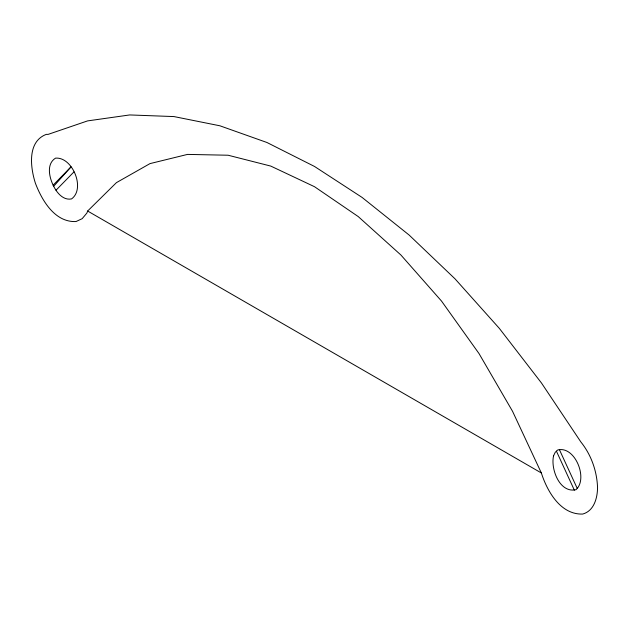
<?xml version="1.0" encoding="UTF-8"?>
<svg xmlns="http://www.w3.org/2000/svg" width="629" height="629" viewBox="0 0 629 629"><rect width="100%" height="100%" fill="white"/><g stroke="black" fill="none" stroke-linecap="round" stroke-linejoin="round"><path stroke-width="0.94" d="M87.643 211.029L86.904 213.027L82.179 218.672L76.03 221.542C54.896 222.54 42.033 200.58 35.428 183.306C30.357 167.558 27.071 141.604 46.31 134.37L48.095 134.394L87.573 120.902L129.7 114.942L173.981 116.577L219.898 125.792L266.924 142.484L314.5 166.457L362.076 197.42L409.102 235.026L455.019 278.836L499.3 328.33L541.427 382.935L580.905 442.014C591.229 454.838 596.976 471.2 597.55 487.632C597.432 498.042 594.043 510.968 582.69 514.058C560.62 514.844 547.222 491.398 541.357 472.977L512.572 411.35L479.015 353.569L441.487 301.032L400.893 254.997L358.223 216.573L314.5 186.703L270.777 166.087L228.107 155.229L187.513 154.404L149.985 163.611L116.428 182.638L87.643 211.029L541.357 472.977M53.685 186.278C49.369 177.976 45.996 163.996 55.525 158.146C72.492 156.645 85.741 188.763 71.525 198.929C63.309 200.557 57.003 192.969 53.685 186.278L71.038 166.866M53.119 185.178L70.786 167.117M56.012 190.217L73.978 171.874M559.338 449.491L577.273 488.505M556.429 451.174L574.363 490.188M553.583 455.75C550.454 468.809 559.574 493.403 575.983 489.7C588.414 478.779 575.016 445.489 557.719 449.979L555.258 452.267L553.583 455.75"/></g></svg>
